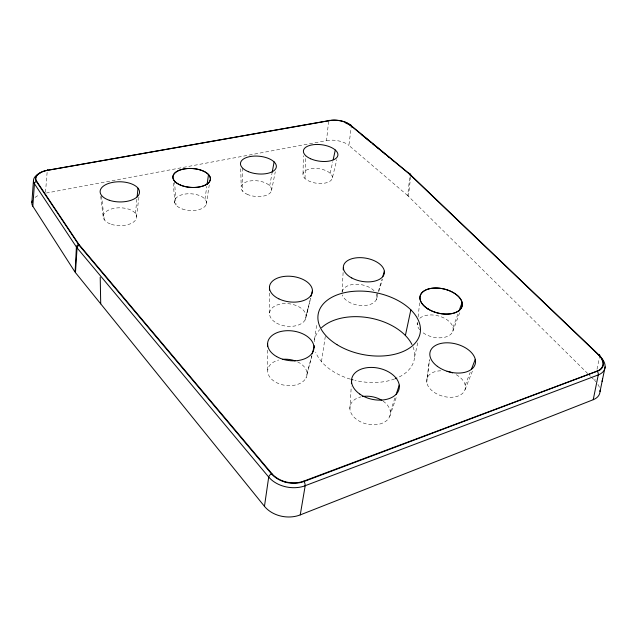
<?xml version="1.0" encoding="UTF-8"?>
<svg xmlns="http://www.w3.org/2000/svg" width="637" height="637" viewBox="0 0 637 637"><rect width="100%" height="100%" fill="white"/><g stroke="black" fill="none" stroke-linecap="round" stroke-linejoin="round"><path stroke-width="0.48" stroke-dasharray="3.19 2.39" d="M303.021 173.742L303.427 155.723M304.988 178.487L305.808 155.762M342.101 292.407L343.136 271.816M349.888 408.827L351.258 386.548M45.506 192.231L47.146 171.99M135.442 213.427L136.923 198.887M138.906 197.151L136.23 218.985M328.596 121.372L326.534 140.586L46.405 193.011M417.251 324.822L417.466 322.855M418.103 317.011L419.64 302.87M587.704 373.537L407.696 195.575L410.013 174.689M408.452 196.276L410.682 176.322M427.18 378.02L429.394 359.634M426.758 382.415L429.489 359.881M407.696 195.575L348.893 145.419L351.329 126.214M204.971 199.094L206.81 186.346M314.535 339.648L316.908 323.174M321.47 361.617L325.491 335.197M206.284 204.35L209.255 184.929M269.722 185.749L272.007 173.344M271.489 190.718L275.295 171.783M595.945 381.754A23.442 13.807 20.1 0 0 594.767 380.512L595.332 377.685M597.036 369.205L599.696 356.019M330.181 173.296L332.737 161.671M414.615 356.863L417.848 342.443M305.051 320.029L310.681 298.259M311.939 355.741L305.975 378.091M332.355 177.922A14.818 7.357 7.4 0 0 311.214 168.67A14.818 7.357 7.4 0 0 309.415 181.29A14.818 7.357 7.4 0 0 332.355 177.922L336.806 159.672M310.561 298.22L306.086 316.223L308.913 305.879M307.082 373.656L311.756 355.733M376.961 296.141L378.052 292.455M378.33 291.531L381.897 279.532M376.324 299.701L377.733 294.995M378.864 291.228L382.542 278.998M390.346 411.693L395.258 397.066M389.693 416.502L396.652 396.19M453.011 327.593L458.393 312.727M452.764 331.423L459.834 312.297M465.225 385.226L470.241 372.295M465.018 389.677L472.941 369.826M588.413 374.23L590.531 376.324M591.232 377.024L594.759 380.512M100.726 196.475L103.274 217.535M101.45 195.296L104.317 219.845M174.801 202.885L173.28 182.787M174.57 181.147L176.035 205.058M240.722 168.773L241.192 186.307M242.514 168.001L242.753 191.307M267.612 350.143L267.715 370.774M269.475 293.044L269.547 313.396M35.019 197.486A19.787 10.16 -1.4 0 1 38.992 195.129M326.526 140.586A16.498 7.779 7.8 0 1 348.901 145.419M597.96 384.445A23.442 13.807 20.1 0 1 599.369 387.304M456.275 374.715A19.819 12.621 15.4 0 1 459.317 395.537A19.819 12.621 15.4 0 1 428.964 387.439A19.819 12.621 15.4 0 1 441.521 370.774M383.076 401.127A20.535 13.942 12.4 0 1 383.793 422.522A20.535 13.942 12.4 0 1 353.392 416.51A20.535 13.942 12.4 0 1 361.163 396.803M376.276 293.816A17.653 10.383 9.9 0 1 363.639 305.569A17.653 10.383 9.9 0 1 342.34 294.931M342.133 291.857A17.653 10.383 9.9 0 1 356.035 284.245A17.653 10.383 9.9 0 1 374.803 291.547M297.614 361.904A19.771 13.098 7.2 0 1 302.026 382.256A19.771 13.098 7.2 0 1 271.712 379.286A19.771 13.098 7.2 0 1 278.632 360.04M419.823 318.229A18.338 10.933 13.5 0 1 445.86 319.049A18.338 10.933 13.5 0 1 448.703 335.771A18.338 10.933 13.5 0 1 422.18 332.124M419.759 329.815A18.338 10.933 13.5 0 1 417.275 322.394M412.999 346.831A50.841 32.089 10.9 0 1 398.3 377.415M394.653 378.951A50.841 32.089 10.9 0 1 354.865 380.361M350.215 379.103A50.841 32.089 10.9 0 1 315.665 352.094M314.208 341.687A50.841 32.089 10.9 0 1 319.726 329.592M276.625 323.11A18.354 11.283 6.9 0 0 305.919 317.863A18.354 11.283 6.9 0 0 280.893 303.976A18.354 11.283 6.9 0 0 276.625 323.11M247.108 194.261A15.36 7.859 5.5 0 0 271.513 190.638A15.36 7.859 5.5 0 0 250.325 180.932A15.36 7.859 5.5 0 0 247.108 194.261M182.174 208.968A15.997 8.385 3.2 0 0 206.547 203.06A15.997 8.385 3.2 0 0 183.002 194.468A15.997 8.385 3.2 0 0 182.174 208.968M111.356 224.328A16.769 8.926 0.6 0 0 136.716 216.978A16.769 8.926 0.6 0 0 111.77 208.872A16.769 8.926 0.6 0 0 111.356 224.328"/><path stroke-width="0.96" d="M343.239 269.857L343.335 267.866M351.433 383.641L351.56 381.674M600.014 390.194A23.442 13.807 20.1 0 1 593.238 399.702L300.242 514.903A26.77 20.472 8.3 0 1 264.443 506.311L75.118 272.19L76.4 246.981A2.739 2.118 -30 0 1 78.534 244.504A2.667 2.07 -30 0 1 78.908 244.401L271.856 473.586A23.967 17.701 8.3 0 0 274.666 476.365L277.859 478.61A23.8 17.573 8.3 0 0 291.109 482.774L295.632 482.822A23.911 17.653 8.3 0 0 303.777 481.126L596.949 371.148A20.949 11.928 19.3 0 0 599.393 369.93L601.145 368.441A20.806 11.84 19.3 0 0 602.745 361.72L601.814 359.268A20.902 11.896 19.3 0 0 598.239 354.65A2.811 1.449 -43.2 0 1 598.549 354.578A2.882 1.481 -43.2 0 1 599.743 355.828M75.461 272.636L77.061 247.865A2.731 2.062 -36.5 0 1 79.49 245.165M31.882 202.415L33.443 180.701M74.816 271.736L32.813 206.205L34.438 183.751A20.129 10.128 -0.3 0 1 39.964 173.192M137.122 196.944L138.006 188.194M207.097 184.388L208.514 174.554M264.459 506.304L268.71 477.057A3.519 1.855 -41.7 0 1 271.426 473.801A3.432 1.807 -41.7 0 1 271.856 473.586M300.242 514.903L305.195 485.697L598.262 374.922A23.864 13.616 18.6 0 0 599.64 356.035M272.182 172.388L274.117 161.87M593.23 399.694L598.262 374.922A2.978 1.991 64.6 0 0 597.243 371.435A2.906 1.943 64.6 0 0 596.949 371.148M600.022 391.604L602.61 378.951M602.092 381.467L605.134 366.896M405.387 335.484L410.857 309.805M333.167 159.736L335.301 150.029M35.967 177.667L36.444 176.409A17.533 8.671 -0.9 0 1 42.193 171.894L44.813 170.963M311.031 296.324L312.448 290.615M312.249 353.846L313.969 347.213M382.718 276.761L384.374 271.203M396.182 394.319L399.264 385.154M459.062 310.864L462.104 302.479M471.316 369.524L475.274 359.34M304.024 481.508L599.353 370.416A21.411 12.191 19.3 0 0 598.597 354.57M598.549 354.578L409.384 173.766L350.095 124.796A14.587 6.617 7.8 0 0 348.519 123.697A15.368 6.975 7.8 0 0 341.567 120.982L340.795 120.799A14.922 6.768 7.8 0 0 329.767 120.481L45.139 170.7A18.425 9.125 -0.9 0 0 37.973 174.148L37.018 175.071A17.94 8.878 -0.9 0 0 36.413 181.449A2.516 2.078 -26.5 0 0 34.438 183.751L76.4 246.981A21.746 11.355 4.6 0 0 77.061 247.865L268.71 477.057A27.287 19.978 8.6 0 0 305.234 485.752M47.91 170.246L329.91 120.576A14.699 6.665 7.8 0 1 334.958 120.226L337.793 120.425A14.699 6.665 7.8 0 1 346.178 122.615L346.114 122.599M285.081 482.105L286.316 482.424A24.294 17.94 8.3 0 0 304 481.476M346.544 122.798L348.105 123.618A14.739 6.689 7.8 0 1 349.84 124.82L409.113 173.79L598.979 355.335M361.235 134.399L371.14 142.584M372.669 143.843L374.954 145.73M376.483 146.988L378.768 148.875M380.289 150.141L382.574 152.028M384.103 153.286L385.624 154.544M387.909 156.431L389.438 157.689M391.723 159.576L393.244 160.835M35.887 178.113A17.629 8.719 -0.9 0 0 36.739 181.37L78.908 244.401M100.216 277.254L100.718 303.857M267.58 343.725L267.596 346.647M269.459 287.207L269.467 290.138M32.798 206.213A19.787 10.16 -1.4 0 1 32.527 200.384M447.055 371.323A19.819 12.621 15.4 0 1 452.509 372.908M362.493 396.54A20.535 13.942 12.4 0 1 381.913 400.37M282.613 359.34A19.771 13.098 7.2 0 1 295.09 360.861M410.013 174.689A18.139 9.659 5.1 0 1 410.793 175.374A2.277 1.593 -46.1 0 0 409.233 173.901M408.556 173.304A2.277 1.497 -50.1 0 1 410.021 174.689M303.769 481.126A3.472 1.393 70.4 0 1 305.163 485.585M350.095 124.796A2.118 1.513 -51.3 0 1 351.329 126.214M345.684 123.084A16.785 7.819 7.5 0 1 350.852 125.831M44.853 170.939A17.629 8.719 -0.9 0 1 47.942 170.222M36.739 181.37A2.452 2.03 -26.5 0 0 36.381 181.457L79.004 245.149L271.426 473.801A24.692 18.226 8.3 0 0 285.089 482.082M396.883 378.06A50.841 32.089 10.9 0 1 395.41 378.665M352.994 379.891A50.841 32.089 10.9 0 1 351.13 379.381M314.36 347.237A50.841 32.089 10.9 0 1 314.168 345.636M321.502 327.768A50.841 32.089 10.9 0 1 369.866 317.974A50.841 32.089 10.9 0 1 411.948 344.474M328.827 120.743A2.11 1.083 80.5 0 1 329.743 120.465M47.257 170.39A2.452 0.637 77.8 0 1 47.799 170.103M437.324 366.315A23.346 14.364 15 0 0 475.027 364.635A23.346 14.364 15 0 0 445.685 342.825A23.346 14.364 15 0 0 437.324 366.315M359.786 394.072A24.214 15.893 12.1 0 0 398.921 389.605A24.214 15.893 12.1 0 0 367.605 367.621A24.214 15.893 12.1 0 0 359.786 394.072M351.767 277.971A20.758 11.769 9.8 0 0 384.31 273.392A20.758 11.769 9.8 0 0 355.542 257.937A20.758 11.769 9.8 0 0 351.767 277.971M276.697 356.624A23.306 14.914 7.2 0 0 313.786 349.387A23.306 14.914 7.2 0 0 281.849 331.272A23.306 14.914 7.2 0 0 276.697 356.624M427.889 308.873A21.57 12.406 13.2 0 0 462.072 306.158A21.57 12.406 13.2 0 0 433.391 288.099A21.57 12.406 13.2 0 0 427.889 308.873M278.863 298.857A21.602 12.804 6.9 0 0 312.393 291.794A21.602 12.804 6.9 0 0 281.602 276.848A21.602 12.804 6.9 0 0 278.863 298.857M248.382 171.687A18.019 8.862 5.6 0 0 276.323 166.99A18.019 8.862 5.6 0 0 250.54 156.479A18.019 8.862 5.6 0 0 248.382 171.687M310.625 158.764A17.374 8.289 7.4 0 0 337.841 155.508A17.374 8.289 7.4 0 0 313.508 144.671A17.374 8.289 7.4 0 0 310.625 158.764M181.37 185.431A18.784 9.467 3.4 0 0 210.369 179.315A18.784 9.467 3.4 0 0 183.201 169.116A18.784 9.467 3.4 0 0 181.37 185.431M109.285 200.257A19.699 10.088 0.9 0 0 139.503 192.509A19.699 10.088 0.9 0 0 110.687 182.811A19.699 10.088 0.9 0 0 109.285 200.257M336.965 344.657A51.86 31.595 10.7 0 0 419.855 334.441A51.86 31.595 10.7 0 0 350.708 291.611A51.86 31.595 10.7 0 0 336.965 344.657M428.112 309.041A21.57 12.406 13.2 0 0 462.104 306.015A21.57 12.406 13.2 0 0 433.12 288.147A21.57 12.406 13.2 0 0 428.112 309.041M180.335 185.041A18.776 9.467 3.4 0 0 210.258 179.968A18.776 9.467 3.4 0 0 184.348 168.924A18.776 9.467 3.4 0 0 180.335 185.041"/></g></svg>
